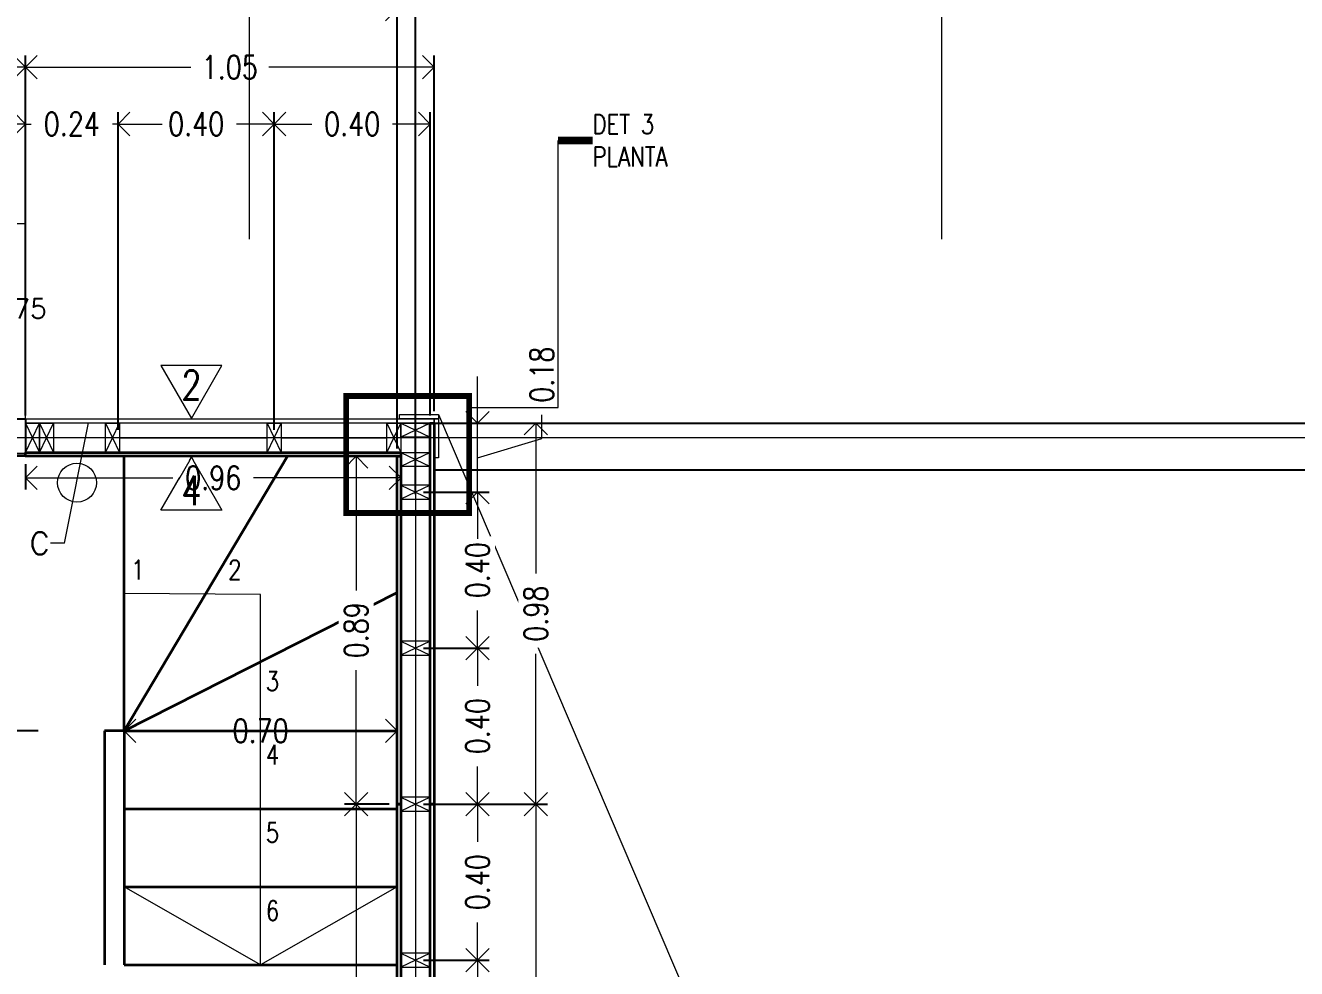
# Model space of a CAD drawing. Header units: metres. Extents: x -2 to 612, y -64 to 156.
# Drawn here: x 465.894 to 469.153, y 28.84 to 31.258 of the extents above; entities that cross this region are included whole.
import ezdxf
from ezdxf.enums import TextEntityAlignment as Align

# ---------------------------------------------------------------- set-up
doc = ezdxf.new("R2010")
doc.units = ezdxf.units.M
doc.header["$LTSCALE"] = 5
doc.header["$MEASUREMENT"] = 0
doc.linetypes.add('CENTER', pattern=[2, 1.25, -0.25, 0.25, -0.25])
doc.layers.get('0').update_dxf_attribs({"color": 30})
doc.layers.get('DEFPOINTS').update_dxf_attribs({"color": 210})
for name, color, linetype, lineweight in [('A-ANNO-DIMS', 3, 'Continuous', 18), ('A-ANNO-SYMB', 3, 'Continuous', 18), ('A-ANNO-TEXT', 3, 'Continuous', 18), ('A-DETL-MBND', 3, 'Continuous', 18), ('A-DOOR-FULL', 4, 'Continuous', 25), ('A-ELEV-IDEN', 3, 'Continuous', 18), ('A-ELEV-MBE1', 7, 'Continuous', 35), ('A-ELEV-MBE2', 4, 'Continuous', 25), ('A-SECT-MCUT', 7, 'Continuous', 35), ('A-WALL-PATT', 8, 'Continuous', 18), ('A-WALL-STUD', 3, 'Continuous', 18)]:
    doc.layers.add(name, color=color, linetype=linetype, lineweight=lineweight)
doc.styles.add('E-ROMANS', font='romans.shx', dxfattribs={"width": 0.8})
doc.dimstyles.new('E-0050_ARW_12', dxfattribs={"dimscale": 0.001, "dimtxt": 60, "dimasz": 60, "dimexe": 30, "dimexo": 20, "dimgap": 30, "dimtad": 0, "dimzin": 0, "dimdsep": 46, "dimtxsty": 'E-ROMANS', "dimblk": 'OPEN90', "dimcen": 30, "dimclrd": 256, "dimclre": 256, "dimclrt": 256, "dimadec": 0, "dimazin": 0, "dimtfac": 1, "dimtmove": 1, "dimatfit": 3, "dimldrblk": 'OPEN90', "dimfxl": 1, "dimtfill": 1, "dimtolj": 1, "dimtzin": 0, "dimlwd": -1, "dimarcsym": 0})

# ---------------------------------------------------------------- blocks, each defined once
blk = doc.blocks.new('_Open90')
at = {"color": 0, "linetype": 'ByBlock', "lineweight": -2}
for p, q in [((0, 0), (-1, 0)), ((-0.5, 0.5), (0, 0)), ((0, 0), (-0.5, -0.5))]:
    blk.add_line(p, q, dxfattribs=at)
blk = doc.blocks.new('*D1276')
at = {"layer": 'A-ANNO-DIMS', "lineweight": -2, "transparency": 16777216}
for p, q in [((466.1466, 29.4695), (466.1466, 29.4795)), ((466.8466, 29.4695), (466.8466, 29.4795))]:
    blk.add_line(p, q, dxfattribs=at)
at = {"layer": 'A-ANNO-DIMS', "transparency": 16777216}
for p, q in [((466.2066, 29.4495), (466.3934, 29.4495)), ((466.7866, 29.4495), (466.5997, 29.4495))]:
    blk.add_line(p, q, dxfattribs=at)
at = {"layer": 'DEFPOINTS', "color": 0, "transparency": 16777216}
for p in [(466.1466, 29.4495), (466.8466, 29.4495), (466.8466, 29.4495)]:
    blk.add_point(p, dxfattribs=at)
at = {"layer": 'A-ANNO-DIMS', "transparency": 16777216, "xscale": 0.06, "yscale": 0.06, "zscale": 0.06, "rotation": 180}
blk.add_blockref('_Open90', (466.1466, 29.4495), dxfattribs=at)
at = {"layer": 'A-ANNO-DIMS', "transparency": 16777216, "xscale": 0.06, "yscale": 0.06, "zscale": 0.06}
blk.add_blockref('_Open90', (466.8466, 29.4495), dxfattribs=at)
at = {"layer": 'A-ANNO-DIMS', "transparency": 16777216, "insert": (466.4966, 29.4495), "char_height": 0.06, "attachment_point": 5, "style": 'E-ROMANS', "bg_fill": 3, "box_fill_scale": 1.25, "bg_fill_color": 256, "bg_fill_true_color": 13158600, "bg_fill_transparency": 0}
blk.add_mtext('\\A1;0.70', dxfattribs=at)
blk = doc.blocks.new('*D597')
at = {"layer": 'A-ANNO-DIMS', "lineweight": -2, "transparency": 16777216}
for p, q in [((466.9141, 28.8615), (467.0829, 28.8615)), ((466.9141, 28.4615), (467.0829, 28.4615))]:
    blk.add_line(p, q, dxfattribs=at)
at = {"layer": 'A-ANNO-DIMS', "transparency": 16777216}
for p, q in [((467.0529, 28.8015), (467.0529, 28.7647)), ((467.0529, 28.5215), (467.0529, 28.5584))]:
    blk.add_line(p, q, dxfattribs=at)
at = {"layer": 'DEFPOINTS', "color": 0, "transparency": 16777216}
for p in [(466.8941, 28.8615), (467.0529, 28.8615), (466.8941, 28.4615)]:
    blk.add_point(p, dxfattribs=at)
at = {"layer": 'A-ANNO-DIMS', "transparency": 16777216, "xscale": 0.06, "yscale": 0.06, "zscale": 0.06}
for p, rotation in [((467.0529, 28.8615), 90), ((467.0529, 28.4615), 270)]:
    blk.add_blockref('_Open90', p, dxfattribs=dict(at, rotation=rotation))
at = {"layer": 'A-ANNO-DIMS', "transparency": 16777216, "insert": (467.0529, 28.6615), "char_height": 0.06, "attachment_point": 5, "rotation": 90, "style": 'E-ROMANS', "bg_fill": 3, "box_fill_scale": 1.25, "bg_fill_color": 256, "bg_fill_true_color": 13158600, "bg_fill_transparency": 0}
blk.add_mtext('\\A1;0.40', dxfattribs=at)
blk = doc.blocks.new('*D598')
at = {"layer": 'A-ANNO-DIMS', "lineweight": -2, "transparency": 16777216}
for p, q in [((466.9141, 29.2615), (467.0829, 29.2615)), ((466.9141, 28.8615), (467.0829, 28.8615))]:
    blk.add_line(p, q, dxfattribs=at)
at = {"layer": 'A-ANNO-DIMS', "transparency": 16777216}
for p, q in [((467.0529, 29.2015), (467.0529, 29.1647)), ((467.0529, 28.9215), (467.0529, 28.9584))]:
    blk.add_line(p, q, dxfattribs=at)
at = {"layer": 'DEFPOINTS', "color": 0, "transparency": 16777216}
for p in [(466.8941, 29.2615), (467.0529, 29.2615), (466.8941, 28.8615)]:
    blk.add_point(p, dxfattribs=at)
at = {"layer": 'A-ANNO-DIMS', "transparency": 16777216, "xscale": 0.06, "yscale": 0.06, "zscale": 0.06}
for p, rotation in [((467.0529, 29.2615), 90), ((467.0529, 28.8615), 270)]:
    blk.add_blockref('_Open90', p, dxfattribs=dict(at, rotation=rotation))
at = {"layer": 'A-ANNO-DIMS', "transparency": 16777216, "insert": (467.0529, 29.0615), "char_height": 0.06, "attachment_point": 5, "rotation": 90, "style": 'E-ROMANS', "bg_fill": 3, "box_fill_scale": 1.25, "bg_fill_color": 256, "bg_fill_true_color": 13158600, "bg_fill_transparency": 0}
blk.add_mtext('\\A1;0.40', dxfattribs=at)
blk = doc.blocks.new('*D599')
at = {"layer": 'A-ANNO-DIMS', "lineweight": -2, "transparency": 16777216}
for p, q in [((466.9141, 29.6615), (467.0829, 29.6615)), ((466.9141, 29.2615), (467.0829, 29.2615))]:
    blk.add_line(p, q, dxfattribs=at)
at = {"layer": 'A-ANNO-DIMS', "transparency": 16777216}
for p, q in [((467.0529, 29.6015), (467.0529, 29.5647)), ((467.0529, 29.3215), (467.0529, 29.3584))]:
    blk.add_line(p, q, dxfattribs=at)
at = {"layer": 'DEFPOINTS', "color": 0, "transparency": 16777216}
for p in [(466.8941, 29.6615), (467.0529, 29.6615), (466.8941, 29.2615)]:
    blk.add_point(p, dxfattribs=at)
at = {"layer": 'A-ANNO-DIMS', "transparency": 16777216, "xscale": 0.06, "yscale": 0.06, "zscale": 0.06}
for p, rotation in [((467.0529, 29.6615), 90), ((467.0529, 29.2615), 270)]:
    blk.add_blockref('_Open90', p, dxfattribs=dict(at, rotation=rotation))
at = {"layer": 'A-ANNO-DIMS', "transparency": 16777216, "insert": (467.0529, 29.4615), "char_height": 0.06, "attachment_point": 5, "rotation": 90, "style": 'E-ROMANS', "bg_fill": 3, "box_fill_scale": 1.25, "bg_fill_color": 256, "bg_fill_true_color": 13158600, "bg_fill_transparency": 0}
blk.add_mtext('\\A1;0.40', dxfattribs=at)
blk = doc.blocks.new('*D600')
at = {"layer": 'A-ANNO-DIMS', "lineweight": -2, "transparency": 16777216}
for p, q in [((466.9141, 30.0615), (467.0829, 30.0615)), ((466.9141, 29.6615), (467.0829, 29.6615))]:
    blk.add_line(p, q, dxfattribs=at)
at = {"layer": 'A-ANNO-DIMS', "transparency": 16777216}
for p, q in [((467.0529, 30.0015), (467.0529, 29.9647)), ((467.0529, 29.7215), (467.0529, 29.7584))]:
    blk.add_line(p, q, dxfattribs=at)
at = {"layer": 'DEFPOINTS', "color": 0, "transparency": 16777216}
for p in [(466.8941, 30.0615), (467.0529, 30.0615), (466.8941, 29.6615)]:
    blk.add_point(p, dxfattribs=at)
at = {"layer": 'A-ANNO-DIMS', "transparency": 16777216, "xscale": 0.06, "yscale": 0.06, "zscale": 0.06}
for p, rotation in [((467.0529, 30.0615), 90), ((467.0529, 29.6615), 270)]:
    blk.add_blockref('_Open90', p, dxfattribs=dict(at, rotation=rotation))
at = {"layer": 'A-ANNO-DIMS', "transparency": 16777216, "insert": (467.0529, 29.8615), "char_height": 0.06, "attachment_point": 5, "rotation": 90, "style": 'E-ROMANS', "bg_fill": 3, "box_fill_scale": 1.25, "bg_fill_color": 256, "bg_fill_true_color": 13158600, "bg_fill_transparency": 0}
blk.add_mtext('\\A1;0.40', dxfattribs=at)
blk = doc.blocks.new('*D1229')
at = {"layer": 'A-ANNO-DIMS', "lineweight": -2, "transparency": 16777216}
for p, q in [((466.9616, 29.2615), (467.2324, 29.2615)), ((466.9616, 28.0615), (467.2324, 28.0615))]:
    blk.add_line(p, q, dxfattribs=at)
at = {"layer": 'A-ANNO-DIMS', "transparency": 16777216}
for p, q in [((467.2024, 29.2015), (467.2024, 28.7613)), ((467.2024, 28.1215), (467.2024, 28.5618))]:
    blk.add_line(p, q, dxfattribs=at)
at = {"layer": 'DEFPOINTS', "color": 0, "transparency": 16777216}
for p in [(466.9416, 29.2615), (467.2024, 29.2615), (466.9416, 28.0615)]:
    blk.add_point(p, dxfattribs=at)
at = {"layer": 'A-ANNO-DIMS', "transparency": 16777216, "xscale": 0.06, "yscale": 0.06, "zscale": 0.06}
for p, rotation in [((467.2024, 29.2615), 90), ((467.2024, 28.0615), 270)]:
    blk.add_blockref('_Open90', p, dxfattribs=dict(at, rotation=rotation))
at = {"layer": 'A-ANNO-DIMS', "transparency": 16777216, "insert": (467.2024, 28.6615), "char_height": 0.06, "attachment_point": 5, "rotation": 90, "style": 'E-ROMANS', "bg_fill": 3, "box_fill_scale": 1.25, "bg_fill_color": 256, "bg_fill_true_color": 13158600, "bg_fill_transparency": 0}
blk.add_mtext('\\A1;1.20', dxfattribs=at)
blk = doc.blocks.new('*D1230')
at = {"layer": 'A-ANNO-DIMS', "lineweight": -2, "transparency": 16777216}
for p, q in [((466.9616, 30.2385), (467.2324, 30.2385)), ((466.9616, 29.2615), (467.2324, 29.2615))]:
    blk.add_line(p, q, dxfattribs=at)
at = {"layer": 'A-ANNO-DIMS', "transparency": 16777216}
for p, q in [((467.2024, 30.1785), (467.2024, 29.8532)), ((467.2024, 29.3215), (467.2024, 29.6469))]:
    blk.add_line(p, q, dxfattribs=at)
at = {"layer": 'DEFPOINTS', "color": 0, "transparency": 16777216}
for p in [(466.9416, 30.2385), (467.2024, 30.2385), (466.9416, 29.2615)]:
    blk.add_point(p, dxfattribs=at)
at = {"layer": 'A-ANNO-DIMS', "transparency": 16777216, "xscale": 0.06, "yscale": 0.06, "zscale": 0.06}
for p, rotation in [((467.2024, 30.2385), 90), ((467.2024, 29.2615), 270)]:
    blk.add_blockref('_Open90', p, dxfattribs=dict(at, rotation=rotation))
at = {"layer": 'A-ANNO-DIMS', "transparency": 16777216, "insert": (467.2024, 29.75), "char_height": 0.06, "attachment_point": 5, "rotation": 90, "style": 'E-ROMANS', "bg_fill": 3, "box_fill_scale": 1.25, "bg_fill_color": 256, "bg_fill_true_color": 13158600, "bg_fill_transparency": 0}
blk.add_mtext('\\A1;0.98', dxfattribs=at)
blk = doc.blocks.new('*D1206')
at = {"layer": 'A-ANNO-DIMS', "lineweight": -2, "transparency": 16777216}
for p, q in [((466.8266, 29.2615), (466.7118, 29.2615)), ((466.8266, 28.0615), (466.7118, 28.0615))]:
    blk.add_line(p, q, dxfattribs=at)
at = {"layer": 'A-ANNO-DIMS', "transparency": 16777216}
for p, q in [((466.7418, 29.2015), (466.7418, 28.7613)), ((466.7418, 28.1215), (466.7418, 28.5618))]:
    blk.add_line(p, q, dxfattribs=at)
at = {"layer": 'DEFPOINTS', "color": 0, "transparency": 16777216}
for p in [(466.7418, 29.2615), (466.8466, 29.2615), (466.8466, 28.0615)]:
    blk.add_point(p, dxfattribs=at)
at = {"layer": 'A-ANNO-DIMS', "transparency": 16777216, "xscale": 0.06, "yscale": 0.06, "zscale": 0.06}
for p, rotation in [((466.7418, 29.2615), 90), ((466.7418, 28.0615), 270)]:
    blk.add_blockref('_Open90', p, dxfattribs=dict(at, rotation=rotation))
at = {"layer": 'A-ANNO-DIMS', "transparency": 16777216, "insert": (466.7418, 28.6615), "char_height": 0.06, "attachment_point": 5, "rotation": 90, "style": 'E-ROMANS', "bg_fill": 3, "box_fill_scale": 1.25, "bg_fill_color": 256, "bg_fill_true_color": 13158600, "bg_fill_transparency": 0}
blk.add_mtext('\\A1;1.20', dxfattribs=at)
blk = doc.blocks.new('*D1207')
at = {"layer": 'A-ANNO-DIMS', "lineweight": -2, "transparency": 16777216}
for p, q in [((466.8266, 30.1535), (466.7118, 30.1535)), ((466.8266, 29.2615), (466.7118, 29.2615))]:
    blk.add_line(p, q, dxfattribs=at)
at = {"layer": 'A-ANNO-DIMS', "transparency": 16777216}
for p, q in [((466.7418, 30.0935), (466.7418, 29.8095)), ((466.7418, 29.3215), (466.7418, 29.6055))]:
    blk.add_line(p, q, dxfattribs=at)
at = {"layer": 'DEFPOINTS', "color": 0, "transparency": 16777216}
for p in [(466.7418, 30.1535), (466.8466, 30.1535), (466.8466, 29.2615)]:
    blk.add_point(p, dxfattribs=at)
at = {"layer": 'A-ANNO-DIMS', "transparency": 16777216, "xscale": 0.06, "yscale": 0.06, "zscale": 0.06}
for p, rotation in [((466.7418, 30.1535), 90), ((466.7418, 29.2615), 270)]:
    blk.add_blockref('_Open90', p, dxfattribs=dict(at, rotation=rotation))
at = {"layer": 'A-ANNO-DIMS', "transparency": 16777216, "insert": (466.7418, 29.7075), "char_height": 0.06, "attachment_point": 5, "rotation": 90, "style": 'E-ROMANS', "bg_fill": 3, "box_fill_scale": 1.25, "bg_fill_color": 256, "bg_fill_true_color": 13158600, "bg_fill_transparency": 0}
blk.add_mtext('\\A1;0.89', dxfattribs=at)
blk = doc.blocks.new('*D1214')
at = {"layer": 'A-ANNO-DIMS', "lineweight": -2, "transparency": 16777216}
for p, q in [((465.8936, 30.1335), (465.8936, 30.0683)), ((466.8566, 30.1335), (466.8566, 30.0683))]:
    blk.add_line(p, q, dxfattribs=at)
at = {"layer": 'A-ANNO-DIMS', "transparency": 16777216}
for p, q in [((465.9536, 30.0983), (466.2719, 30.0983)), ((466.7966, 30.0983), (466.4782, 30.0983))]:
    blk.add_line(p, q, dxfattribs=at)
at = {"layer": 'DEFPOINTS', "color": 0, "transparency": 16777216}
for p in [(465.8936, 30.1535), (466.8566, 30.1535), (466.8566, 30.0983)]:
    blk.add_point(p, dxfattribs=at)
at = {"layer": 'A-ANNO-DIMS', "transparency": 16777216, "xscale": 0.06, "yscale": 0.06, "zscale": 0.06, "rotation": 180}
blk.add_blockref('_Open90', (465.8936, 30.0983), dxfattribs=at)
at = {"layer": 'A-ANNO-DIMS', "transparency": 16777216, "xscale": 0.06, "yscale": 0.06, "zscale": 0.06}
blk.add_blockref('_Open90', (466.8566, 30.0983), dxfattribs=at)
at = {"layer": 'A-ANNO-DIMS', "transparency": 16777216, "insert": (466.3751, 30.0983), "char_height": 0.06, "attachment_point": 5, "style": 'E-ROMANS', "bg_fill": 3, "box_fill_scale": 1.25, "bg_fill_color": 256, "bg_fill_true_color": 13158600, "bg_fill_transparency": 0}
blk.add_mtext('\\A1;0.96', dxfattribs=at)
blk = doc.blocks.new('*D640')
at = {"layer": 'A-ANNO-DIMS', "transparency": 16777216}
for p, q in [((467.0529, 30.2985), (467.0529, 30.3585)), ((467.2179, 30.1995), (467.2179, 30.2595)), ((467.0529, 30.0615), (467.0529, 30.2385)), ((467.0529, 30.0615), (467.0529, 30.2385)), ((467.0529, 30.15), (467.2179, 30.1995)), ((467.0529, 30.0015), (467.0529, 29.9415))]:
    blk.add_line(p, q, dxfattribs=at)
at = {"layer": 'A-ANNO-DIMS', "lineweight": -2, "transparency": 16777216}
for p, q in [((466.9141, 30.2385), (467.0829, 30.2385)), ((466.9141, 30.0615), (467.0829, 30.0615))]:
    blk.add_line(p, q, dxfattribs=at)
at = {"layer": 'DEFPOINTS', "color": 0, "transparency": 16777216}
for p in [(466.8941, 30.2385), (467.0529, 30.2385), (466.8941, 30.0615)]:
    blk.add_point(p, dxfattribs=at)
at = {"layer": 'A-ANNO-DIMS', "transparency": 16777216, "xscale": 0.06, "yscale": 0.06, "zscale": 0.06}
for p, rotation in [((467.0529, 30.2385), 270), ((467.0529, 30.0615), 90)]:
    blk.add_blockref('_Open90', p, dxfattribs=dict(at, rotation=rotation))
at = {"layer": 'A-ANNO-DIMS', "transparency": 16777216, "insert": (467.2179, 30.3627), "char_height": 0.06, "attachment_point": 5, "rotation": 90, "style": 'E-ROMANS', "bg_fill": 3, "box_fill_scale": 1.25, "bg_fill_color": 256, "bg_fill_true_color": 13158600, "bg_fill_transparency": 0}
blk.add_mtext('\\A1;0.18', dxfattribs=at)
blk = doc.blocks.new('*D644')
at = {"layer": 'A-ANNO-DIMS', "lineweight": -2, "transparency": 16777216}
for p, q in [((465.8936, 30.2695), (465.8936, 31.1811)), ((466.9416, 30.2695), (466.9416, 31.1811))]:
    blk.add_line(p, q, dxfattribs=at)
at = {"layer": 'A-ANNO-DIMS', "transparency": 16777216}
for p, q in [((465.9536, 31.1511), (466.3179, 31.1511)), ((466.8816, 31.1511), (466.5173, 31.1511))]:
    blk.add_line(p, q, dxfattribs=at)
at = {"layer": 'DEFPOINTS', "color": 0, "transparency": 16777216}
for p in [(466.9416, 31.1511), (465.8936, 30.2495), (466.9416, 30.2495)]:
    blk.add_point(p, dxfattribs=at)
at = {"layer": 'A-ANNO-DIMS', "transparency": 16777216, "xscale": 0.06, "yscale": 0.06, "zscale": 0.06, "rotation": 180}
blk.add_blockref('_Open90', (465.8936, 31.1511), dxfattribs=at)
at = {"layer": 'A-ANNO-DIMS', "transparency": 16777216, "xscale": 0.06, "yscale": 0.06, "zscale": 0.06}
blk.add_blockref('_Open90', (466.9416, 31.1511), dxfattribs=at)
at = {"layer": 'A-ANNO-DIMS', "transparency": 16777216, "insert": (466.4176, 31.1511), "char_height": 0.06, "attachment_point": 5, "style": 'E-ROMANS', "bg_fill": 3, "box_fill_scale": 1.25, "bg_fill_color": 256, "bg_fill_true_color": 13158600, "bg_fill_transparency": 0}
blk.add_mtext('\\A1;1.05', dxfattribs=at)
blk = doc.blocks.new('*D645')
at = {"layer": 'A-ANNO-DIMS', "lineweight": -2, "transparency": 16777216}
for p, q in [((465.0466, 30.2695), (465.0466, 31.1811)), ((465.8936, 30.2695), (465.8936, 31.1811))]:
    blk.add_line(p, q, dxfattribs=at)
at = {"layer": 'A-ANNO-DIMS', "transparency": 16777216}
for p, q in [((465.1066, 31.1511), (465.3669, 31.1511)), ((465.8336, 31.1511), (465.5732, 31.1511))]:
    blk.add_line(p, q, dxfattribs=at)
at = {"layer": 'DEFPOINTS', "color": 0, "transparency": 16777216}
for p in [(465.8936, 31.1511), (465.0466, 30.2495), (465.8936, 30.2495)]:
    blk.add_point(p, dxfattribs=at)
at = {"layer": 'A-ANNO-DIMS', "transparency": 16777216, "xscale": 0.06, "yscale": 0.06, "zscale": 0.06, "rotation": 180}
blk.add_blockref('_Open90', (465.0466, 31.1511), dxfattribs=at)
at = {"layer": 'A-ANNO-DIMS', "transparency": 16777216, "xscale": 0.06, "yscale": 0.06, "zscale": 0.06}
blk.add_blockref('_Open90', (465.8936, 31.1511), dxfattribs=at)
at = {"layer": 'A-ANNO-DIMS', "transparency": 16777216, "insert": (465.4701, 31.1511), "char_height": 0.06, "attachment_point": 5, "style": 'E-ROMANS', "bg_fill": 3, "box_fill_scale": 1.25, "bg_fill_color": 256, "bg_fill_true_color": 13158600, "bg_fill_transparency": 0}
blk.add_mtext('\\A1;0.85', dxfattribs=at)
blk = doc.blocks.new('*D650')
at = {"layer": 'A-ANNO-DIMS', "lineweight": -2, "transparency": 16777216}
for p, q in [((465.8936, 30.2585), (465.8936, 31.0355)), ((466.1315, 30.221), (466.1315, 31.0355))]:
    blk.add_line(p, q, dxfattribs=at)
at = {"layer": 'A-ANNO-DIMS', "transparency": 16777216}
for p, q in [((465.8336, 31.0055), (465.7736, 31.0055)), ((465.8936, 31.0055), (465.9083, 31.0055)), ((466.1315, 31.0055), (466.1168, 31.0055)), ((466.1915, 31.0055), (466.2515, 31.0055))]:
    blk.add_line(p, q, dxfattribs=at)
at = {"layer": 'DEFPOINTS', "color": 0, "transparency": 16777216}
for p in [(466.1315, 31.0055), (465.8936, 30.2385), (466.1315, 30.201)]:
    blk.add_point(p, dxfattribs=at)
at = {"layer": 'A-ANNO-DIMS', "transparency": 16777216, "xscale": 0.06, "yscale": 0.06, "zscale": 0.06}
blk.add_blockref('_Open90', (465.8936, 31.0055), dxfattribs=at)
at = {"layer": 'A-ANNO-DIMS', "transparency": 16777216, "xscale": 0.06, "yscale": 0.06, "zscale": 0.06, "rotation": 180}
blk.add_blockref('_Open90', (466.1315, 31.0055), dxfattribs=at)
at = {"layer": 'A-ANNO-DIMS', "transparency": 16777216, "insert": (466.0126, 31.0055), "char_height": 0.06, "attachment_point": 5, "style": 'E-ROMANS', "bg_fill": 3, "box_fill_scale": 1.25, "bg_fill_color": 256, "bg_fill_true_color": 13158600, "bg_fill_transparency": 0}
blk.add_mtext('\\A1;0.24', dxfattribs=at)
blk = doc.blocks.new('*D651')
at = {"layer": 'A-ANNO-DIMS', "lineweight": -2, "transparency": 16777216}
for p, q in [((466.1315, 30.221), (466.1315, 31.0355)), ((466.5316, 30.221), (466.5316, 31.0355))]:
    blk.add_line(p, q, dxfattribs=at)
at = {"layer": 'A-ANNO-DIMS', "transparency": 16777216}
for p, q in [((466.1915, 31.0055), (466.2284, 31.0055)), ((466.4716, 31.0055), (466.4347, 31.0055))]:
    blk.add_line(p, q, dxfattribs=at)
at = {"layer": 'DEFPOINTS', "color": 0, "transparency": 16777216}
for p in [(466.5316, 31.0055), (466.1315, 30.201), (466.5316, 30.201)]:
    blk.add_point(p, dxfattribs=at)
at = {"layer": 'A-ANNO-DIMS', "transparency": 16777216, "xscale": 0.06, "yscale": 0.06, "zscale": 0.06, "rotation": 180}
blk.add_blockref('_Open90', (466.1315, 31.0055), dxfattribs=at)
at = {"layer": 'A-ANNO-DIMS', "transparency": 16777216, "xscale": 0.06, "yscale": 0.06, "zscale": 0.06}
blk.add_blockref('_Open90', (466.5316, 31.0055), dxfattribs=at)
at = {"layer": 'A-ANNO-DIMS', "transparency": 16777216, "insert": (466.3315, 31.0055), "char_height": 0.06, "attachment_point": 5, "style": 'E-ROMANS', "bg_fill": 3, "box_fill_scale": 1.25, "bg_fill_color": 256, "bg_fill_true_color": 13158600, "bg_fill_transparency": 0}
blk.add_mtext('\\A1;0.40', dxfattribs=at)
blk = doc.blocks.new('*D652')
at = {"layer": 'A-ANNO-DIMS', "lineweight": -2, "transparency": 16777216}
for p, q in [((466.5313, 30.221), (466.5313, 31.0355)), ((466.9316, 30.2585), (466.9316, 31.0355))]:
    blk.add_line(p, q, dxfattribs=at)
at = {"layer": 'A-ANNO-DIMS', "transparency": 16777216}
for p, q in [((466.5913, 31.0055), (466.6283, 31.0055)), ((466.8716, 31.0055), (466.8346, 31.0055))]:
    blk.add_line(p, q, dxfattribs=at)
at = {"layer": 'DEFPOINTS', "color": 0, "transparency": 16777216}
for p in [(466.9316, 31.0055), (466.9316, 30.2385), (466.5313, 30.201)]:
    blk.add_point(p, dxfattribs=at)
at = {"layer": 'A-ANNO-DIMS', "transparency": 16777216, "xscale": 0.06, "yscale": 0.06, "zscale": 0.06, "rotation": 180}
blk.add_blockref('_Open90', (466.5313, 31.0055), dxfattribs=at)
at = {"layer": 'A-ANNO-DIMS', "transparency": 16777216, "xscale": 0.06, "yscale": 0.06, "zscale": 0.06}
blk.add_blockref('_Open90', (466.9316, 31.0055), dxfattribs=at)
at = {"layer": 'A-ANNO-DIMS', "transparency": 16777216, "insert": (466.7314, 31.0055), "char_height": 0.06, "attachment_point": 5, "style": 'E-ROMANS', "bg_fill": 3, "box_fill_scale": 1.25, "bg_fill_color": 256, "bg_fill_true_color": 13158600, "bg_fill_transparency": 0}
blk.add_mtext('\\A1;0.40', dxfattribs=at)
blk = doc.blocks.new('*D653')
at = {"layer": 'A-ANNO-DIMS', "lineweight": -2, "transparency": 16777216}
for p, q in [((463.8466, 30.4185), (463.8466, 31.33)), ((466.8466, 30.1735), (466.8466, 31.33))]:
    blk.add_line(p, q, dxfattribs=at)
at = {"layer": 'A-ANNO-DIMS', "transparency": 16777216}
for p, q in [((463.9066, 31.3), (465.2434, 31.3)), ((466.7866, 31.3), (465.4497, 31.3))]:
    blk.add_line(p, q, dxfattribs=at)
at = {"layer": 'DEFPOINTS', "color": 0, "transparency": 16777216}
for p in [(466.8466, 31.3), (463.8466, 30.3985), (466.8466, 30.1535)]:
    blk.add_point(p, dxfattribs=at)
at = {"layer": 'A-ANNO-DIMS', "transparency": 16777216, "xscale": 0.06, "yscale": 0.06, "zscale": 0.06, "rotation": 180}
blk.add_blockref('_Open90', (463.8466, 31.3), dxfattribs=at)
at = {"layer": 'A-ANNO-DIMS', "transparency": 16777216, "xscale": 0.06, "yscale": 0.06, "zscale": 0.06}
blk.add_blockref('_Open90', (466.8466, 31.3), dxfattribs=at)
at = {"layer": 'A-ANNO-DIMS', "transparency": 16777216, "insert": (465.3466, 31.3), "char_height": 0.06, "attachment_point": 5, "style": 'E-ROMANS', "bg_fill": 3, "box_fill_scale": 1.25, "bg_fill_color": 256, "bg_fill_true_color": 13158600, "bg_fill_transparency": 0}
blk.add_mtext('\\A1;3.00', dxfattribs=at)
blk = doc.blocks.new('*D654')
at = {"layer": 'A-ANNO-DIMS', "lineweight": -2, "transparency": 16777216}
for p, q in [((463.7971, 30.4335), (463.7971, 31.4467)), ((466.8941, 30.2085), (466.8941, 31.4467))]:
    blk.add_line(p, q, dxfattribs=at)
at = {"layer": 'A-ANNO-DIMS', "transparency": 16777216}
for p, q in [((463.8571, 31.4167), (465.2424, 31.4167)), ((466.8341, 31.4167), (465.4487, 31.4167))]:
    blk.add_line(p, q, dxfattribs=at)
at = {"layer": 'DEFPOINTS', "color": 0, "transparency": 16777216}
for p in [(466.8941, 31.4167), (463.7971, 30.4135), (466.8941, 30.1885)]:
    blk.add_point(p, dxfattribs=at)
at = {"layer": 'A-ANNO-DIMS', "transparency": 16777216, "xscale": 0.06, "yscale": 0.06, "zscale": 0.06, "rotation": 180}
blk.add_blockref('_Open90', (463.7971, 31.4167), dxfattribs=at)
at = {"layer": 'A-ANNO-DIMS', "transparency": 16777216, "xscale": 0.06, "yscale": 0.06, "zscale": 0.06}
blk.add_blockref('_Open90', (466.8941, 31.4167), dxfattribs=at)
at = {"layer": 'A-ANNO-DIMS', "transparency": 16777216, "insert": (465.3456, 31.4167), "char_height": 0.06, "attachment_point": 5, "style": 'E-ROMANS', "bg_fill": 3, "box_fill_scale": 1.25, "bg_fill_color": 256, "bg_fill_true_color": 13158600, "bg_fill_transparency": 0}
blk.add_mtext('\\A1;3.10', dxfattribs=at)
blk = doc.blocks.new('*D634')
at = {"layer": 'A-ANNO-DIMS', "lineweight": -2, "transparency": 16777216}
for p, q in [((465.9266, 30.1535), (465.7758, 30.1535)), ((465.9266, 29.4495), (465.7758, 29.4495))]:
    blk.add_line(p, q, dxfattribs=at)
at = {"layer": 'A-ANNO-DIMS', "transparency": 16777216}
for p, q in [((465.8058, 30.0935), (465.8058, 29.9047)), ((465.8058, 29.5095), (465.8058, 29.6984))]:
    blk.add_line(p, q, dxfattribs=at)
at = {"layer": 'DEFPOINTS', "color": 0, "transparency": 16777216}
for p in [(465.9466, 30.1535), (465.8058, 29.4495), (465.9466, 29.4495)]:
    blk.add_point(p, dxfattribs=at)
at = {"layer": 'A-ANNO-DIMS', "transparency": 16777216, "xscale": 0.06, "yscale": 0.06, "zscale": 0.06}
for p, rotation in [((465.8058, 30.1535), 90), ((465.8058, 29.4495), 270)]:
    blk.add_blockref('_Open90', p, dxfattribs=dict(at, rotation=rotation))
at = {"layer": 'A-ANNO-DIMS', "transparency": 16777216, "insert": (465.8058, 29.8015), "char_height": 0.06, "attachment_point": 5, "rotation": 90, "style": 'E-ROMANS', "bg_fill": 3, "box_fill_scale": 1.25, "bg_fill_color": 256, "bg_fill_true_color": 13158600, "bg_fill_transparency": 0}
blk.add_mtext('\\A1;0.70', dxfattribs=at)
blk = doc.blocks.new('*D1606')
at = {"layer": 'A-ANNO-DIMS', "lineweight": -2, "transparency": 16777216}
for p, q in [((463.7971, 30.4816), (463.7971, 33.0617)), ((466.8941, 30.0565), (466.8941, 33.0617))]:
    blk.add_line(p, q, dxfattribs=at)
at = {"layer": 'A-ANNO-DIMS', "transparency": 16777216}
for p, q in [((463.8571, 33.0317), (465.2424, 33.0317)), ((466.8341, 33.0317), (465.4487, 33.0317))]:
    blk.add_line(p, q, dxfattribs=at)
at = {"layer": 'DEFPOINTS', "color": 0, "transparency": 16777216}
for p in [(466.8941, 33.0317), (463.7971, 30.4616), (466.8941, 30.0365)]:
    blk.add_point(p, dxfattribs=at)
at = {"layer": 'A-ANNO-DIMS', "transparency": 16777216, "xscale": 0.06, "yscale": 0.06, "zscale": 0.06, "rotation": 180}
blk.add_blockref('_Open90', (463.7971, 33.0317), dxfattribs=at)
at = {"layer": 'A-ANNO-DIMS', "transparency": 16777216, "xscale": 0.06, "yscale": 0.06, "zscale": 0.06}
blk.add_blockref('_Open90', (466.8941, 33.0317), dxfattribs=at)
at = {"layer": 'A-ANNO-DIMS', "transparency": 16777216, "insert": (465.3456, 33.0317), "char_height": 0.06, "attachment_point": 5, "style": 'E-ROMANS', "bg_fill": 3, "box_fill_scale": 1.25, "bg_fill_color": 256, "bg_fill_true_color": 13158600, "bg_fill_transparency": 0}
blk.add_mtext('\\A1;3.10', dxfattribs=at)
blk = doc.blocks.new('*D947')
at = {"layer": 'A-ANNO-DIMS', "lineweight": -2, "transparency": 16777216}
for p, q in [((466.8941, 30.0565), (466.8941, 33.0687)), ((469.9911, 30.4766), (469.9911, 33.0687))]:
    blk.add_line(p, q, dxfattribs=at)
at = {"layer": 'A-ANNO-DIMS', "transparency": 16777216}
for p, q in [((466.9541, 33.0387), (468.3394, 33.0387)), ((469.9311, 33.0387), (468.5457, 33.0387))]:
    blk.add_line(p, q, dxfattribs=at)
at = {"layer": 'DEFPOINTS', "color": 0, "transparency": 16777216}
for p in [(469.9911, 33.0387), (469.9911, 30.4566), (466.8941, 30.0365)]:
    blk.add_point(p, dxfattribs=at)
at = {"layer": 'A-ANNO-DIMS', "transparency": 16777216, "xscale": 0.06, "yscale": 0.06, "zscale": 0.06, "rotation": 180}
blk.add_blockref('_Open90', (466.8941, 33.0387), dxfattribs=at)
at = {"layer": 'A-ANNO-DIMS', "transparency": 16777216, "xscale": 0.06, "yscale": 0.06, "zscale": 0.06}
blk.add_blockref('_Open90', (469.9911, 33.0387), dxfattribs=at)
at = {"layer": 'A-ANNO-DIMS', "transparency": 16777216, "insert": (468.4426, 33.0387), "char_height": 0.06, "attachment_point": 5, "style": 'E-ROMANS', "bg_fill": 3, "box_fill_scale": 1.25, "bg_fill_color": 256, "bg_fill_true_color": 13158600, "bg_fill_transparency": 0}
blk.add_mtext('\\A1;3.10', dxfattribs=at)

msp = doc.modelspace()

# ---------------------------------------------------------------- linework, layer by layer
at = {"layer": 'A-ANNO-SYMB'}
for p, q in [((466.89407, 33.22033), (466.89407, 21.94692)), ((465.9939, 29.93053), (466.05561, 30.23964)), ((466.05561, 30.23964), (466.09093, 30.23964)), ((478.32254, 30.20104), (455.48822, 30.20104)), ((465.9939, 29.93053), (465.95816, 29.93053))]:
    msp.add_line(p, q, dxfattribs=at)
msp.add_circle((466.02582, 30.08588), 0.05, dxfattribs=at)
at = {"layer": 'A-DETL-MBND'}
for points in [[(466.94157, 30.24954), (466.94157, 30.23854), (465.89358, 30.23854), (465.89358, 30.24954)], [(466.95257, 30.26054), (466.95257, 30.24954), (466.85257, 30.24954), (466.85257, 30.26054)], [(466.95257, 30.14954), (466.94157, 30.14954), (466.94157, 30.24954), (466.95257, 30.24954)]]:
    msp.add_lwpolyline(points, close=True, dxfattribs=at)
at = {"layer": 'A-ELEV-IDEN'}
msp.add_line((466.95257, 30.26054), (469.94157, 23.26153), dxfattribs=at)
msp.add_lwpolyline([(466.84657, 29.04954), (466.49657, 28.84954), (466.14657, 29.04954)], dxfattribs=at)
at = {"layer": 'A-ELEV-MBE1'}
msp.add_line((466.09657, 29.44954), (466.09657, 28.84954), dxfattribs=at)
for points in [[(466.14657, 29.24954), (466.84657, 29.24954)], [(466.14657, 29.04954), (466.84657, 29.04954)], [(466.14657, 28.84954), (466.84657, 28.84954)]]:
    msp.add_lwpolyline(points, dxfattribs=at)
at = {"layer": 'A-SECT-MCUT'}
for points in [[(466.94155, 30.23853), (466.94155, 29.26154), (466.93155, 29.26154), (466.93155, 30.23853)], [(465.89358, 30.16354), (466.85657, 30.16354), (466.85657, 30.15354), (465.89358, 30.15354)], [(466.85657, 29.26154), (466.85656, 28.06154), (466.84656, 28.06154), (466.84657, 29.26154)], [(466.94156, 29.26154), (466.94156, 28.06154), (466.93156, 28.06154), (466.93156, 29.26154)]]:
    msp.add_lwpolyline(points, close=True, dxfattribs=at)

# ---------------------------------------------------------------- texts
at = {"layer": 'A-ANNO-SYMB', "style": 'E-ROMANS'}
msp.add_text('C', height=0.05689, dxfattribs=at).set_placement((465.90438, 29.90185))
at = {"layer": 'A-ANNO-TEXT', "char_height": 0.05, "attachment_point": 5, "rotation": 0.00048, "style": 'E-ROMANS'}
for s, insert in [('\\pi-0.3,l0.3,t0.3;1', (466.18206, 29.86233)), ('\\pi-0.3,l0.3,t0.3;2', (466.43031, 29.86233)), ('\\pi-0.3,l0.3,t0.3;3', (466.52713, 29.577)), ('\\pi-0.3,l0.3,t0.3;5', (466.52713, 29.18844)), ('\\pi-0.3,l0.3,t0.3;6', (466.52713, 28.98844))]:
    msp.add_mtext(s, dxfattribs=dict(at, insert=insert))

# ---------------------------------------------------------------- dimensions: what is measured, and where the dimension line sits
at = {"layer": 'A-ANNO-DIMS'}
dim = msp.add_linear_dim(base=(466.84657, 29.44954), p1=(466.14657, 29.44954), p2=(466.84657, 29.44954), dimstyle='E-0050_ARW_12', dxfattribs=at)
dim.commit()
dim.dimension.update_dxf_attribs({"geometry": '*D1276', "text_midpoint": (466.49657, 29.44954), "dimtype": 160})

# ---------------------------------------------------------------- next in the draw order: linework, layer by layer
at = {"layer": 'A-ELEV-IDEN'}
msp.add_lwpolyline([(466.49657, 28.84954), (466.49657, 29.79954), (466.14657, 29.80154)], dxfattribs=at)
at = {"layer": 'A-ELEV-MBE1'}
msp.add_line((466.14657, 29.44954), (466.14657, 28.84954), dxfattribs=at)
for points in [[(466.14657, 29.44954), (466.14657, 30.15354)], [(466.14657, 29.44954), (466.56592, 30.15354)], [(466.14657, 29.44954), (466.84657, 29.80469)], [(466.14657, 29.44954), (466.09657, 29.44954)], [(466.14657, 29.44954), (466.84657, 29.44954)]]:
    msp.add_lwpolyline(points, dxfattribs=at)
at = {"layer": 'A-SECT-MCUT'}
msp.add_lwpolyline([(466.85657, 30.15354), (466.85657, 29.26154), (466.84657, 29.26154), (466.84657, 30.15354)], close=True, dxfattribs=at)

# ---------------------------------------------------------------- next in the draw order: texts
at = {"layer": 'A-ANNO-TEXT', "insert": (466.52713, 29.38844), "char_height": 0.05, "attachment_point": 5, "rotation": 0.00048, "style": 'E-ROMANS'}
msp.add_mtext('\\pi-0.3,l0.3,t0.3;4', dxfattribs=at)

# ---------------------------------------------------------------- next in the draw order: dimensions: what is measured, and where the dimension line sits
at = {"layer": 'A-ANNO-DIMS'}
dim = msp.add_linear_dim(base=(467.05287, 28.86154), p1=(466.89406, 28.46154), p2=(466.89407, 28.86154), angle=90, dimstyle='E-0050_ARW_12', dxfattribs=at)
dim.commit()
dim.dimension.update_dxf_attribs({"geometry": '*D597', "text_midpoint": (467.05287, 28.66154)})

# ---------------------------------------------------------------- next in the draw order: dimensions: what is measured, and where the dimension line sits
for base, p1, p2, picture, middle in [((466.74183, 29.26154), (466.84656, 28.06154), (466.84657, 29.26154), '*D1206', (466.74183, 28.66154)), ((467.05287, 29.26155), (466.89407, 28.86154), (466.89407, 29.26155), '*D598', (467.05287, 29.06154))]:
    dim = msp.add_linear_dim(base=base, p1=p1, p2=p2, angle=90, dimstyle='E-0050_ARW_12', dxfattribs=at)
    dim.commit()
    dim.dimension.update_dxf_attribs({"geometry": picture, "text_midpoint": middle})

# ---------------------------------------------------------------- next in the draw order: linework, layer by layer
at = {"layer": 'A-WALL-PATT', "ltscale": 0.1}
msp.add_line((466.89405, 29.23654), (466.89405, 28.88654), dxfattribs=at)

# ---------------------------------------------------------------- next in the draw order: dimensions: what is measured, and where the dimension line sits
at = {"layer": 'A-ANNO-DIMS'}
for base, p1, p2, picture, middle in [((466.74183, 30.15354), (466.84657, 29.26154), (466.84657, 30.15354), '*D1207', (466.74183, 29.70754)), ((467.05287, 29.66154), (466.89407, 29.26155), (466.89407, 29.66154), '*D599', (467.05287, 29.46154))]:
    dim = msp.add_linear_dim(base=base, p1=p1, p2=p2, angle=90, dimstyle='E-0050_ARW_12', dxfattribs=at)
    dim.commit()
    dim.dimension.update_dxf_attribs({"geometry": picture, "text_midpoint": middle})

# ---------------------------------------------------------------- next in the draw order: linework, layer by layer
at = {"layer": 'A-WALL-PATT', "ltscale": 0.1}
msp.add_line((466.89407, 29.63654), (466.89405, 29.28654), dxfattribs=at)

# ---------------------------------------------------------------- next in the draw order: dimensions: what is measured, and where the dimension line sits
at = {"layer": 'A-ANNO-DIMS'}
dim = msp.add_linear_dim(base=(466.85657, 30.09825), p1=(465.89358, 30.15354), p2=(466.85657, 30.15354), dimstyle='E-0050_ARW_12', dxfattribs=at)
dim.commit()
dim.dimension.update_dxf_attribs({"geometry": '*D1214', "text_midpoint": (466.37507, 30.09825)})
for base, p1, p2, picture, middle in [((467.05287, 30.06154), (466.89407, 29.66154), (466.89405, 30.06154), '*D600', (467.05287, 29.86154)), ((467.20241, 29.26154), (466.94157, 28.06154), (466.94156, 29.26154), '*D1229', (467.20241, 28.66154))]:
    dim = msp.add_linear_dim(base=base, p1=p1, p2=p2, angle=90, dimstyle='E-0050_ARW_12', dxfattribs=at)
    dim.commit()
    dim.dimension.update_dxf_attribs({"geometry": picture, "text_midpoint": middle})

# ---------------------------------------------------------------- next in the draw order: linework, layer by layer
at = {"layer": 'A-WALL-STUD'}
for p, q in [((466.93157, 28.87954), (466.85657, 28.84354)), ((466.85657, 28.87954), (466.93157, 28.84354))]:
    msp.add_line(p, q, dxfattribs=at)
msp.add_lwpolyline([(466.93157, 28.87954), (466.85657, 28.87954), (466.85657, 28.84354), (466.93157, 28.84354)], close=True, dxfattribs=at)

# ---------------------------------------------------------------- next in the draw order: dimensions: what is measured, and where the dimension line sits
at = {"layer": 'A-ANNO-DIMS'}
dim = msp.add_linear_dim(base=(467.2024, 30.23853), p1=(466.94156, 29.26154), p2=(466.94155, 30.23853), angle=90, dimstyle='E-0050_ARW_12', dxfattribs=at)
dim.commit()
dim.dimension.update_dxf_attribs({"geometry": '*D1230', "text_midpoint": (467.2024, 29.75003)})

# ---------------------------------------------------------------- next in the draw order: linework, layer by layer
at = {"layer": 'A-WALL-STUD'}
for p, q in [((466.93157, 29.67954), (466.85657, 29.64354)), ((466.85657, 29.67954), (466.93157, 29.64354)), ((466.93155, 29.27954), (466.85655, 29.24354)), ((466.85655, 29.27954), (466.93155, 29.24354))]:
    msp.add_line(p, q, dxfattribs=at)
for points in [[(466.93157, 29.67954), (466.85657, 29.67954), (466.85657, 29.64354), (466.93157, 29.64354)], [(466.93155, 29.27954), (466.85655, 29.27954), (466.85655, 29.24354), (466.93155, 29.24354)]]:
    msp.add_lwpolyline(points, close=True, dxfattribs=at)

# ---------------------------------------------------------------- next in the draw order: dimensions: what is measured, and where the dimension line sits
at = {"layer": 'A-ANNO-DIMS'}
dim = msp.add_linear_dim(base=(467.05287, 30.23854), p1=(466.89405, 30.06154), p2=(466.89405, 30.23854), angle=90, dimstyle='E-0050_ARW_12', dxfattribs=at)
dim.commit()
dim.dimension.update_dxf_attribs({"geometry": '*D640', "text_midpoint": (467.21787, 30.28954)})

# ---------------------------------------------------------------- next in the draw order: dimensions: what is measured, and where the dimension line sits
dim = msp.add_linear_dim(base=(466.94157, 31.15109), p1=(465.89358, 30.24954), p2=(466.94157, 30.24953), dimstyle='E-0050_ARW_12', dxfattribs=at)
dim.commit()
dim.dimension.update_dxf_attribs({"geometry": '*D644', "text_midpoint": (466.41757, 31.15109)})

# ---------------------------------------------------------------- next in the draw order: dimensions: what is measured, and where the dimension line sits
dim = msp.add_linear_dim(base=(465.89358, 31.15109), p1=(465.04657, 30.24954), p2=(465.89358, 30.24954), dimstyle='E-0050_ARW_12', dxfattribs=at)
dim.commit()
dim.dimension.update_dxf_attribs({"geometry": '*D645', "text_midpoint": (465.47007, 31.15109)})

# ---------------------------------------------------------------- next in the draw order: dimensions: what is measured, and where the dimension line sits
dim = msp.add_linear_dim(base=(466.13155, 31.00552), p1=(465.89358, 30.23854), p2=(466.13155, 30.20104), dimstyle='E-0050_ARW_12', dxfattribs=at)
dim.commit()
dim.dimension.update_dxf_attribs({"geometry": '*D650', "text_midpoint": (466.01256, 31.00552)})

# ---------------------------------------------------------------- next in the draw order: dimensions: what is measured, and where the dimension line sits
dim = msp.add_linear_dim(base=(466.53155, 31.00552), p1=(466.13155, 30.20104), p2=(466.53155, 30.20104), dimstyle='E-0050_ARW_12', dxfattribs=at)
dim.commit()
dim.dimension.update_dxf_attribs({"geometry": '*D651', "text_midpoint": (466.33155, 31.00552)})

# ---------------------------------------------------------------- next in the draw order: dimensions: what is measured, and where the dimension line sits
dim = msp.add_linear_dim(base=(466.93155, 31.00552), p1=(466.53129, 30.20104), p2=(466.93155, 30.23853), dimstyle='E-0050_ARW_12', dxfattribs=at)
dim.commit()
dim.dimension.update_dxf_attribs({"geometry": '*D652', "text_midpoint": (466.73142, 31.00552)})

# ---------------------------------------------------------------- next in the draw order: dimensions: what is measured, and where the dimension line sits
dim = msp.add_linear_dim(base=(466.84657, 31.3), p1=(463.84657, 30.39845), p2=(466.84657, 30.15354), dimstyle='E-0050_ARW_12', dxfattribs=at)
dim.commit()
dim.dimension.update_dxf_attribs({"geometry": '*D653', "text_midpoint": (465.34657, 31.3)})

# ---------------------------------------------------------------- next in the draw order: dimensions: what is measured, and where the dimension line sits
dim = msp.add_linear_dim(base=(466.89407, 31.41672), p1=(463.79707, 30.41353), p2=(466.89407, 30.18854), dimstyle='E-0050_ARW_12', dxfattribs=at)
dim.commit()
dim.dimension.update_dxf_attribs({"geometry": '*D654', "text_midpoint": (465.34557, 31.41672)})
dim = msp.add_linear_dim(base=(465.80578, 29.44954), p1=(465.94657, 30.15354), p2=(465.94657, 29.44954), angle=90, dimstyle='E-0050_ARW_12', dxfattribs=at)
dim.commit()
dim.dimension.update_dxf_attribs({"geometry": '*D634', "text_midpoint": (465.80578, 29.80154)})

# ---------------------------------------------------------------- next in the draw order: dimensions: what is measured, and where the dimension line sits
dim = msp.add_linear_dim(base=(466.89407, 33.03166), p1=(463.79707, 30.46155), p2=(466.89407, 30.03654), dimstyle='E-0050_ARW_12', dxfattribs=at)
dim.commit()
dim.dimension.update_dxf_attribs({"geometry": '*D1606', "text_midpoint": (465.34557, 33.03166)})

# ---------------------------------------------------------------- next in the draw order: linework, layer by layer
at = {"layer": 'A-ANNO-SYMB'}
msp.add_line((466.46803, 30.71062), (466.46803, 32.3989), dxfattribs=at)
at = {"layer": 'A-ANNO-TEXT'}
for points in [[(466.31904, 30.25054), (466.39748, 30.3864), (466.2406, 30.3864)], [(466.31904, 30.15154), (466.39748, 30.01568), (466.2406, 30.01568)]]:
    msp.add_lwpolyline(points, close=True, dxfattribs=at)
at = {"layer": 'A-DOOR-FULL', "linetype": 'CENTER'}
msp.add_lwpolyline([(465.86858, 30.24953), (465.89358, 30.24953), (465.89358, 30.15953), (465.84858, 30.15953), (465.84858, 30.20453), (465.86858, 30.20453), (465.86858, 30.24953)], dxfattribs=at)
at = {"layer": 'A-ELEV-IDEN'}
msp.add_lwpolyline([(465.89358, 30.24953), (465.89358, 30.74953), (463.98507, 30.74953), (463.98507, 30.24954)], dxfattribs=at)
at = {"layer": 'A-WALL-PATT', "ltscale": 0.1}
for p, q in [((466.09857, 30.20103), (465.96558, 30.20104)), ((466.13457, 30.20103), (466.51355, 30.20104)), ((466.54955, 30.20104), (466.82057, 30.20104))]:
    msp.add_line(p, q, dxfattribs=at)
at = {"layer": 'A-WALL-STUD'}
for p, q in [((465.89358, 30.16354), (465.92958, 30.23854)), ((465.89358, 30.23854), (465.92958, 30.16354)), ((465.92958, 30.16354), (465.96558, 30.23854)), ((465.92958, 30.23854), (465.96558, 30.16354)), ((466.09857, 30.16353), (466.13457, 30.23853)), ((466.09857, 30.23853), (466.13457, 30.16353)), ((466.51355, 30.16354), (466.54955, 30.23854)), ((466.51355, 30.23854), (466.54955, 30.16354)), ((466.82057, 30.16354), (466.85657, 30.23854)), ((466.82057, 30.23854), (466.85657, 30.16354))]:
    msp.add_line(p, q, dxfattribs=at)
for points in [[(465.89358, 30.16354), (465.89358, 30.23854), (465.92958, 30.23854), (465.92958, 30.16354)], [(465.92958, 30.16354), (465.92958, 30.23854), (465.96558, 30.23854), (465.96558, 30.16354)], [(466.09857, 30.16353), (466.09857, 30.23853), (466.13457, 30.23853), (466.13457, 30.16353)], [(466.51355, 30.16354), (466.51355, 30.23854), (466.54955, 30.23854), (466.54955, 30.16354)], [(466.82057, 30.16354), (466.82057, 30.23854), (466.85657, 30.23854), (466.85657, 30.16354)]]:
    msp.add_lwpolyline(points, close=True, dxfattribs=at)

# ---------------------------------------------------------------- next in the draw order: texts
at = {"layer": 'A-ANNO-TEXT', "char_height": 0.075, "attachment_point": 5, "style": 'E-ROMANS'}
for s, insert, rotation in [('\\pi-0.45,l0.45,t0.45;2', (466.31904, 30.33629), 0.00048), ('\\pi-0.45,l0.45,t0.45;4', (466.31904, 30.06579), 359.99952)]:
    msp.add_mtext(s, dxfattribs=dict(at, insert=insert, rotation=rotation))
at = {"layer": 'A-ANNO-TEXT', "style": 'E-ROMANS'}
msp.add_attdef('80/75', text='x/x', height=0.05, dxfattribs=at).set_placement((465.83898, 30.55711), align=Align.TOP_CENTER)

# ---------------------------------------------------------------- next in the draw order: dimensions: what is measured, and where the dimension line sits
at = {"layer": 'A-ANNO-DIMS'}
dim = msp.add_linear_dim(base=(469.99107, 33.03866), p1=(466.89407, 30.03654), p2=(469.99107, 30.45655), dimstyle='E-0050_ARW_12', dxfattribs=at)
dim.commit()
dim.dimension.update_dxf_attribs({"geometry": '*D947', "text_midpoint": (468.44257, 33.03866)})

# ---------------------------------------------------------------- next in the draw order: linework, layer by layer
at = {"layer": 'A-ANNO-SYMB'}
msp.add_line((468.24331, 30.71062), (468.24331, 32.3989), dxfattribs=at)
at = {"layer": 'A-ANNO-SYMB', "const_width": 0.02}
msp.add_lwpolyline([(467.3478, 30.96333), (467.25955, 30.96333)], dxfattribs=at)
at = {"layer": 'A-ANNO-SYMB'}
msp.add_lwpolyline([(467.03141, 30.27835), (467.25955, 30.27835), (467.25955, 30.96333), (467.3478, 30.96333)], dxfattribs=at)
at = {"layer": 'A-ANNO-SYMB', "ltscale": 0.5, "const_width": 0.015}
msp.add_lwpolyline([(467.03141, 30.30831), (466.71587, 30.30831), (466.71587, 30.00831), (467.03141, 30.00831), (467.03141, 30.30831)], dxfattribs=at)
at = {"layer": 'A-ELEV-MBE2'}
for p, q in [((466.95257, 30.23853), (469.94157, 30.23852)), ((466.94155, 30.11853), (469.94157, 30.11852))]:
    msp.add_line(p, q, dxfattribs=at)
at = {"layer": 'A-WALL-PATT', "ltscale": 0.1}
for p, q in [((466.89407, 30.16354), (466.89407, 30.20253)), ((466.89405, 30.07954), (466.89407, 30.12754)), ((466.89407, 30.03654), (466.89407, 29.68654))]:
    msp.add_line(p, q, dxfattribs=at)
at = {"layer": 'A-WALL-STUD'}
for p, q in [((466.85655, 30.23853), (466.93155, 30.20253)), ((466.93155, 30.23853), (466.85655, 30.20253)), ((466.85657, 30.16354), (466.93157, 30.12754)), ((466.93157, 30.16354), (466.85657, 30.12754)), ((466.93155, 30.07954), (466.85655, 30.04354)), ((466.85655, 30.07954), (466.93155, 30.04354))]:
    msp.add_line(p, q, dxfattribs=at)
for points in [[(466.85655, 30.23853), (466.93155, 30.23853), (466.93155, 30.20253), (466.85655, 30.20253)], [(466.85657, 30.16354), (466.93157, 30.16354), (466.93157, 30.12754), (466.85657, 30.12754)], [(466.93155, 30.07954), (466.85655, 30.07954), (466.85655, 30.04354), (466.93155, 30.04354)]]:
    msp.add_lwpolyline(points, close=True, dxfattribs=at)

# ---------------------------------------------------------------- next in the draw order: texts
at = {"layer": 'A-ANNO-TEXT', "insert": (467.3478, 30.96333), "char_height": 0.05, "attachment_point": 4, "style": 'E-ROMANS'}
msp.add_mtext('\\pi-0.15,l0.15,t0.15;DET 3\\PPLANTA', dxfattribs=at)

doc.saveas('drawing.dxf')
